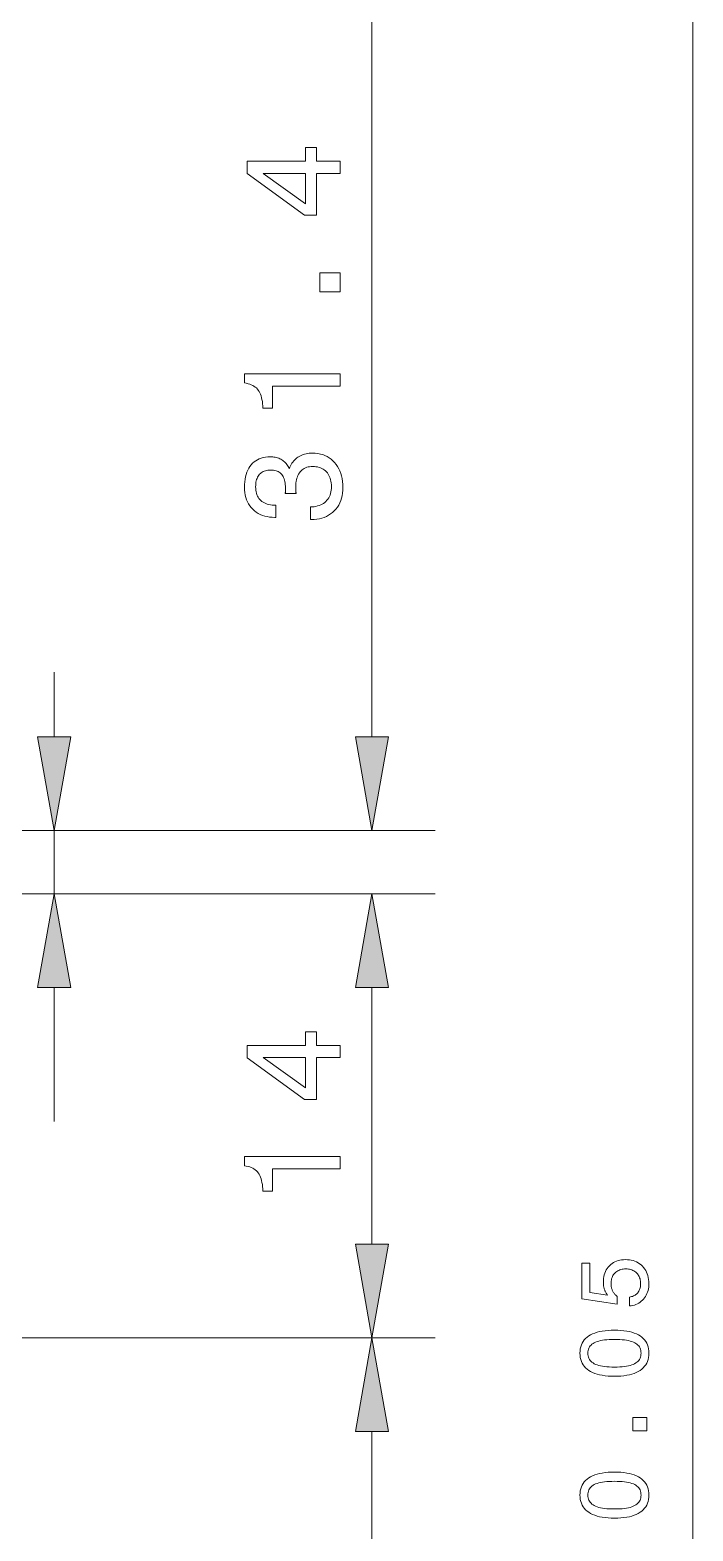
# Model space of a CAD drawing. Extents: x 0 to 297, y 0 to 420.
# Drawn here: x 164.08 to 184.98, y 260.25 to 307.61 of the extents above; entities that cross this region are included whole.
import ezdxf

# ---------------------------------------------------------------- set-up
doc = ezdxf.new("R2010")
doc.units = 0

msp = doc.modelspace()

# ---------------------------------------------------------------- linework, layer by layer
at = {"color": 7, "lineweight": 13}
for p, q in [((184.982, 146.104), (184.982, 390.195)), ((174.859, 285.304), (174.859, 310.795)), ((139.191, 282.349), (166.841, 282.349)), ((139.191, 282.349), (176.859, 282.349)), ((139.191, 280.349), (176.859, 280.349)), ((139.191, 280.349), (166.841, 280.349)), ((138.391, 266.349), (176.859, 266.349)), ((138.391, 266.349), (176.859, 266.349)), ((174.859, 176.604), (174.859, 263.395))]:
    msp.add_line(p, q, dxfattribs=at)
at = {"color": 7, "lineweight": 13, "ltscale": 0.051139}
msp.add_line((164.841, 285.304), (164.841, 287.349), dxfattribs=at)
at = {"color": 7, "lineweight": 13, "ltscale": 0.05}
msp.add_line((164.841, 280.349), (164.841, 282.349), dxfattribs=at)
at = {"color": 7, "lineweight": 13, "ltscale": 0.105691}
msp.add_line((164.841, 273.167), (164.841, 277.395), dxfattribs=at)
at = {"color": 7, "lineweight": 13, "ltscale": 0.202279}
msp.add_line((174.859, 269.304), (174.859, 277.395), dxfattribs=at)
at = {"color": 7, "lineweight": 13}
for points in [[(173.859, 303.082), (173.117, 303.082), (173.117, 301.764), (172.738, 301.764), (170.927, 303.078), (170.927, 303.47), (172.771, 303.47), (172.771, 303.898), (173.117, 303.898), (173.117, 303.47), (173.859, 303.47)], [(172.771, 302.127), (172.771, 303.082), (171.428, 303.082)], [(173.859, 299.348), (173.216, 299.348), (173.216, 299.945), (173.859, 299.945)], [(173.859, 296.372), (171.726, 296.372), (171.726, 295.672), (171.42, 295.672), (171.417, 295.747), (171.412, 295.818), (171.405, 295.885), (171.394, 295.949), (171.381, 296.008), (171.366, 296.063), (171.348, 296.115), (171.327, 296.162), (171.304, 296.206), (171.278, 296.245), (171.249, 296.281), (171.217, 296.314), (171.181, 296.344), (171.142, 296.371), (171.1, 296.395), (171.055, 296.416), (171.006, 296.434), (170.954, 296.449), (170.899, 296.462), (170.84, 296.471), (170.84, 296.764), (173.859, 296.764)], [(172.919, 292.161), (172.919, 292.56), (172.981, 292.563), (173.04, 292.569), (173.096, 292.578), (173.149, 292.591), (173.2, 292.607), (173.247, 292.625), (173.292, 292.648), (173.334, 292.673), (173.373, 292.702), (173.409, 292.734), (173.442, 292.769), (173.472, 292.806), (173.498, 292.846), (173.52, 292.889), (173.54, 292.935), (173.555, 292.983), (173.567, 293.034), (173.576, 293.088), (173.581, 293.144), (173.583, 293.203), (173.581, 293.261), (173.577, 293.316), (173.569, 293.369), (173.558, 293.419), (173.544, 293.467), (173.526, 293.512), (173.506, 293.555), (173.482, 293.595), (173.455, 293.633), (173.425, 293.668), (173.392, 293.7), (173.357, 293.729), (173.319, 293.754), (173.28, 293.776), (173.237, 293.795), (173.193, 293.81), (173.146, 293.822), (173.096, 293.831), (173.045, 293.836), (172.991, 293.837), (172.942, 293.836), (172.895, 293.831), (172.85, 293.822), (172.808, 293.811), (172.767, 293.796), (172.729, 293.777), (172.694, 293.755), (172.66, 293.73), (172.629, 293.702), (172.6, 293.67), (172.573, 293.635), (172.549, 293.597), (172.528, 293.557), (172.51, 293.514), (172.494, 293.468), (172.482, 293.42), (172.472, 293.369), (172.465, 293.315), (172.461, 293.258), (172.459, 293.199), (172.459, 293.19), (172.459, 293.182), (172.46, 293.173), (172.46, 293.164), (172.46, 293.155), (172.46, 293.147), (172.46, 293.138), (172.461, 293.128), (172.461, 293.119), (172.461, 293.11), (172.462, 293.101), (172.462, 293.09), (172.463, 293.08), (172.464, 293.068), (172.464, 293.056), (172.465, 293.044), (172.465, 293.031), (172.466, 293.017), (172.467, 293.003), (172.468, 292.988), (172.128, 292.988), (172.129, 292.997), (172.129, 293.006), (172.13, 293.015), (172.13, 293.024), (172.13, 293.033), (172.131, 293.042), (172.131, 293.051), (172.131, 293.059), (172.131, 293.068), (172.132, 293.076), (172.132, 293.085), (172.132, 293.093), (172.132, 293.101), (172.132, 293.109), (172.132, 293.117), (172.132, 293.125), (172.132, 293.132), (172.133, 293.14), (172.133, 293.147), (172.133, 293.154), (172.131, 293.211), (172.128, 293.265), (172.122, 293.315), (172.114, 293.363), (172.104, 293.408), (172.091, 293.449), (172.076, 293.488), (172.059, 293.523), (172.04, 293.556), (172.018, 293.586), (171.993, 293.612), (171.967, 293.636), (171.938, 293.657), (171.906, 293.675), (171.872, 293.691), (171.836, 293.703), (171.797, 293.713), (171.756, 293.72), (171.713, 293.724), (171.667, 293.726), (171.622, 293.724), (171.58, 293.72), (171.54, 293.713), (171.501, 293.704), (171.465, 293.692), (171.431, 293.677), (171.4, 293.659), (171.37, 293.639), (171.342, 293.616), (171.317, 293.59), (171.293, 293.561), (171.273, 293.531), (171.254, 293.497), (171.238, 293.462), (171.225, 293.424), (171.214, 293.384), (171.205, 293.341), (171.199, 293.296), (171.196, 293.248), (171.194, 293.199), (171.196, 293.143), (171.201, 293.089), (171.209, 293.039), (171.22, 292.991), (171.235, 292.946), (171.253, 292.904), (171.274, 292.865), (171.298, 292.828), (171.326, 292.794), (171.357, 292.763), (171.391, 292.735), (171.428, 292.71), (171.468, 292.688), (171.511, 292.668), (171.557, 292.652), (171.606, 292.638), (171.658, 292.628), (171.714, 292.621), (171.772, 292.616), (171.833, 292.615), (171.833, 292.231), (171.804, 292.231), (171.717, 292.234), (171.635, 292.241), (171.555, 292.254), (171.48, 292.272), (171.408, 292.295), (171.339, 292.323), (171.275, 292.356), (171.213, 292.395), (171.156, 292.438), (171.102, 292.487), (171.052, 292.54), (171.008, 292.597), (170.968, 292.657), (170.934, 292.721), (170.906, 292.788), (170.882, 292.859), (170.864, 292.933), (170.851, 293.011), (170.843, 293.092), (170.84, 293.178), (170.842, 293.267), (170.849, 293.353), (170.859, 293.435), (170.874, 293.512), (170.893, 293.586), (170.917, 293.655), (170.945, 293.72), (170.977, 293.781), (171.013, 293.837), (171.053, 293.89), (171.097, 293.938), (171.145, 293.981), (171.196, 294.019), (171.251, 294.052), (171.308, 294.08), (171.369, 294.103), (171.434, 294.12), (171.502, 294.133), (171.573, 294.141), (171.648, 294.143), (171.69, 294.142), (171.732, 294.139), (171.772, 294.134), (171.811, 294.128), (171.849, 294.119), (171.885, 294.109), (171.921, 294.096), (171.955, 294.082), (171.987, 294.065), (172.019, 294.047), (172.049, 294.027), (172.077, 294.005), (172.104, 293.981), (172.13, 293.956), (172.154, 293.928), (172.177, 293.899), (172.198, 293.868), (172.218, 293.835), (172.236, 293.8), (172.253, 293.764), (172.271, 293.811), (172.292, 293.856), (172.315, 293.899), (172.339, 293.939), (172.366, 293.977), (172.395, 294.012), (172.425, 294.046), (172.458, 294.077), (172.492, 294.105), (172.529, 294.132), (172.567, 294.155), (172.607, 294.177), (172.649, 294.195), (172.693, 294.212), (172.738, 294.226), (172.785, 294.237), (172.834, 294.246), (172.884, 294.252), (172.937, 294.256), (172.991, 294.257), (173.075, 294.254), (173.157, 294.245), (173.235, 294.23), (173.309, 294.21), (173.38, 294.183), (173.448, 294.151), (173.512, 294.112), (173.573, 294.068), (173.63, 294.018), (173.684, 293.962), (173.734, 293.901), (173.778, 293.836), (173.818, 293.767), (173.852, 293.695), (173.88, 293.618), (173.904, 293.538), (173.922, 293.454), (173.935, 293.365), (173.943, 293.273), (173.946, 293.178), (173.943, 293.087), (173.935, 293), (173.921, 292.916), (173.902, 292.837), (173.878, 292.761), (173.848, 292.689), (173.812, 292.62), (173.772, 292.556), (173.725, 292.495), (173.674, 292.438), (173.617, 292.385), (173.558, 292.338), (173.494, 292.297), (173.427, 292.261), (173.356, 292.23), (173.282, 292.206), (173.204, 292.186), (173.123, 292.172), (173.037, 292.164), (172.948, 292.161)], [(164.32, 285.304), (164.841, 282.349), (165.362, 285.304)], [(174.338, 285.304), (174.859, 282.349), (175.38, 285.304)], [(165.362, 277.395), (164.841, 280.349), (164.32, 277.395)], [(175.38, 277.395), (174.859, 280.349), (174.338, 277.395)], [(173.859, 275.185), (173.117, 275.185), (173.117, 273.867), (172.738, 273.867), (170.927, 275.181), (170.927, 275.573), (172.771, 275.573), (172.771, 276.001), (173.117, 276.001), (173.117, 275.573), (173.859, 275.573)], [(172.771, 274.23), (172.771, 275.185), (171.428, 275.185)], [(173.859, 271.673), (171.726, 271.673), (171.726, 270.973), (171.42, 270.973), (171.417, 271.048), (171.412, 271.119), (171.405, 271.186), (171.394, 271.25), (171.381, 271.309), (171.366, 271.364), (171.348, 271.416), (171.327, 271.463), (171.304, 271.507), (171.278, 271.546), (171.249, 271.582), (171.217, 271.615), (171.181, 271.645), (171.142, 271.672), (171.1, 271.696), (171.055, 271.718), (171.006, 271.736), (170.954, 271.751), (170.899, 271.763), (170.84, 271.772), (170.84, 272.065), (173.859, 272.065)], [(174.338, 269.304), (174.859, 266.349), (175.38, 269.304)], [(182.985, 267.351), (182.985, 267.631), (183.017, 267.637), (183.048, 267.645), (183.077, 267.654), (183.105, 267.665), (183.131, 267.678), (183.156, 267.692), (183.179, 267.709), (183.201, 267.727), (183.222, 267.746), (183.241, 267.768), (183.259, 267.791), (183.274, 267.815), (183.288, 267.84), (183.3, 267.867), (183.31, 267.895), (183.318, 267.924), (183.325, 267.954), (183.33, 267.985), (183.332, 268.018), (183.333, 268.052), (183.332, 268.093), (183.328, 268.133), (183.322, 268.171), (183.313, 268.207), (183.301, 268.242), (183.287, 268.275), (183.27, 268.307), (183.251, 268.337), (183.229, 268.365), (183.205, 268.391), (183.178, 268.416), (183.15, 268.438), (183.121, 268.457), (183.089, 268.473), (183.056, 268.488), (183.022, 268.499), (182.985, 268.508), (182.947, 268.515), (182.908, 268.518), (182.867, 268.52), (182.825, 268.518), (182.785, 268.515), (182.746, 268.508), (182.71, 268.499), (182.675, 268.488), (182.641, 268.474), (182.61, 268.457), (182.58, 268.438), (182.552, 268.417), (182.526, 268.393), (182.502, 268.367), (182.48, 268.339), (182.461, 268.309), (182.445, 268.277), (182.431, 268.244), (182.419, 268.209), (182.411, 268.172), (182.404, 268.134), (182.4, 268.094), (182.399, 268.052), (182.4, 268.028), (182.401, 268.004), (182.403, 267.98), (182.407, 267.957), (182.411, 267.935), (182.417, 267.913), (182.423, 267.891), (182.43, 267.87), (182.439, 267.849), (182.448, 267.828), (182.458, 267.808), (182.469, 267.789), (182.481, 267.77), (182.494, 267.752), (182.508, 267.734), (182.523, 267.716), (182.539, 267.699), (182.556, 267.683), (182.574, 267.667), (182.592, 267.652), (182.592, 267.411), (181.48, 267.577), (181.48, 268.698), (181.728, 268.698), (181.728, 267.779), (182.293, 267.695), (182.28, 267.71), (182.268, 267.726), (182.256, 267.742), (182.245, 267.759), (182.234, 267.777), (182.225, 267.795), (182.215, 267.813), (182.207, 267.833), (182.199, 267.852), (182.192, 267.873), (182.185, 267.893), (182.179, 267.914), (182.174, 267.936), (182.17, 267.958), (182.166, 267.98), (182.163, 268.002), (182.16, 268.025), (182.158, 268.048), (182.157, 268.072), (182.157, 268.096), (182.159, 268.16), (182.165, 268.22), (182.174, 268.279), (182.188, 268.335), (182.205, 268.388), (182.226, 268.439), (182.251, 268.487), (182.28, 268.532), (182.312, 268.576), (182.349, 268.616), (182.388, 268.654), (182.43, 268.687), (182.475, 268.717), (182.522, 268.742), (182.571, 268.764), (182.622, 268.782), (182.676, 268.796), (182.732, 268.805), (182.791, 268.811), (182.852, 268.813), (182.917, 268.811), (182.979, 268.805), (183.039, 268.795), (183.097, 268.78), (183.151, 268.761), (183.204, 268.738), (183.253, 268.711), (183.301, 268.68), (183.346, 268.644), (183.388, 268.605), (183.427, 268.562), (183.462, 268.516), (183.492, 268.468), (183.519, 268.417), (183.542, 268.364), (183.56, 268.309), (183.575, 268.25), (183.585, 268.19), (183.591, 268.126), (183.593, 268.061), (183.591, 268.002), (183.586, 267.946), (183.578, 267.892), (183.566, 267.84), (183.551, 267.789), (183.533, 267.741), (183.511, 267.695), (183.486, 267.651), (183.457, 267.609), (183.425, 267.569), (183.391, 267.531), (183.354, 267.497), (183.315, 267.467), (183.275, 267.44), (183.232, 267.416), (183.186, 267.396), (183.139, 267.38), (183.09, 267.367), (183.039, 267.357)], [(175.38, 263.395), (174.859, 266.349), (174.338, 263.395)], [(182.508, 265.133), (182.404, 265.135), (182.305, 265.14), (182.212, 265.15), (182.123, 265.163), (182.039, 265.179), (181.961, 265.2), (181.887, 265.224), (181.819, 265.252), (181.756, 265.283), (181.697, 265.319), (181.645, 265.358), (181.597, 265.4), (181.555, 265.446), (181.519, 265.495), (181.489, 265.547), (181.464, 265.603), (181.444, 265.662), (181.43, 265.725), (181.422, 265.791), (181.419, 265.86), (181.422, 265.93), (181.43, 265.997), (181.444, 266.06), (181.463, 266.119), (181.488, 266.175), (181.519, 266.228), (181.554, 266.277), (181.596, 266.322), (181.643, 266.364), (181.695, 266.403), (181.753, 266.438), (181.816, 266.469), (181.884, 266.496), (181.958, 266.52), (182.036, 266.54), (182.12, 266.557), (182.21, 266.57), (182.304, 266.579), (182.403, 266.585), (182.508, 266.586), (182.613, 266.585), (182.712, 266.579), (182.806, 266.57), (182.895, 266.557), (182.979, 266.54), (183.057, 266.52), (183.13, 266.496), (183.198, 266.469), (183.261, 266.438), (183.318, 266.403), (183.371, 266.364), (183.417, 266.322), (183.458, 266.277), (183.494, 266.228), (183.524, 266.175), (183.549, 266.119), (183.568, 266.06), (183.582, 265.997), (183.59, 265.93), (183.593, 265.86), (183.59, 265.791), (183.582, 265.725), (183.568, 265.662), (183.549, 265.603), (183.524, 265.547), (183.494, 265.495), (183.458, 265.446), (183.416, 265.4), (183.369, 265.358), (183.317, 265.319), (183.259, 265.283), (183.196, 265.252), (183.128, 265.224), (183.055, 265.2), (182.977, 265.179), (182.893, 265.163), (182.805, 265.15), (182.711, 265.14), (182.612, 265.135)], [(182.508, 265.422), (182.593, 265.423), (182.673, 265.426), (182.748, 265.432), (182.818, 265.439), (182.884, 265.449), (182.945, 265.46), (183.002, 265.474), (183.054, 265.49), (183.101, 265.508), (183.144, 265.528), (183.182, 265.551), (183.216, 265.576), (183.246, 265.603), (183.273, 265.632), (183.295, 265.664), (183.313, 265.699), (183.327, 265.736), (183.337, 265.775), (183.343, 265.816), (183.345, 265.86), (183.343, 265.905), (183.337, 265.946), (183.327, 265.986), (183.313, 266.022), (183.295, 266.057), (183.273, 266.089), (183.247, 266.118), (183.218, 266.145), (183.184, 266.17), (183.146, 266.192), (183.104, 266.211), (183.057, 266.229), (183.005, 266.245), (182.948, 266.258), (182.887, 266.27), (182.821, 266.279), (182.75, 266.286), (182.674, 266.292), (182.594, 266.295), (182.508, 266.296), (182.423, 266.295), (182.342, 266.292), (182.266, 266.286), (182.195, 266.279), (182.129, 266.27), (182.067, 266.258), (182.01, 266.245), (181.959, 266.229), (181.912, 266.211), (181.869, 266.192), (181.831, 266.17), (181.798, 266.145), (181.768, 266.118), (181.742, 266.089), (181.72, 266.057), (181.702, 266.022), (181.688, 265.986), (181.678, 265.946), (181.672, 265.905), (181.67, 265.86), (181.672, 265.816), (181.678, 265.775), (181.688, 265.736), (181.702, 265.699), (181.72, 265.664), (181.743, 265.632), (181.769, 265.603), (181.799, 265.576), (181.833, 265.551), (181.872, 265.528), (181.914, 265.508), (181.961, 265.49), (182.013, 265.474), (182.07, 265.46), (182.131, 265.449), (182.197, 265.439), (182.268, 265.432), (182.344, 265.426), (182.424, 265.423)], [(183.532, 263.414), (183.082, 263.414), (183.082, 263.831), (183.532, 263.831)], [(182.508, 260.655), (182.404, 260.657), (182.305, 260.663), (182.212, 260.672), (182.123, 260.685), (182.039, 260.702), (181.961, 260.722), (181.887, 260.746), (181.819, 260.774), (181.756, 260.806), (181.697, 260.841), (181.645, 260.88), (181.597, 260.922), (181.555, 260.968), (181.519, 261.017), (181.489, 261.07), (181.464, 261.126), (181.444, 261.185), (181.43, 261.247), (181.422, 261.313), (181.419, 261.383), (181.422, 261.453), (181.43, 261.519), (181.444, 261.582), (181.463, 261.642), (181.488, 261.698), (181.519, 261.75), (181.554, 261.799), (181.596, 261.845), (181.643, 261.887), (181.695, 261.925), (181.753, 261.96), (181.816, 261.991), (181.884, 262.019), (181.958, 262.043), (182.036, 262.063), (182.12, 262.08), (182.21, 262.092), (182.304, 262.102), (182.403, 262.107), (182.508, 262.109), (182.613, 262.107), (182.712, 262.102), (182.806, 262.092), (182.895, 262.08), (182.979, 262.063), (183.057, 262.043), (183.13, 262.019), (183.198, 261.991), (183.261, 261.96), (183.318, 261.925), (183.371, 261.887), (183.417, 261.845), (183.458, 261.799), (183.494, 261.75), (183.524, 261.698), (183.549, 261.642), (183.568, 261.582), (183.582, 261.519), (183.59, 261.453), (183.593, 261.383), (183.59, 261.313), (183.582, 261.247), (183.568, 261.185), (183.549, 261.126), (183.524, 261.07), (183.494, 261.017), (183.458, 260.968), (183.416, 260.922), (183.369, 260.88), (183.317, 260.841), (183.259, 260.806), (183.196, 260.774), (183.128, 260.746), (183.055, 260.722), (182.977, 260.702), (182.893, 260.685), (182.805, 260.672), (182.711, 260.663), (182.612, 260.657)], [(182.508, 260.945), (182.593, 260.946), (182.673, 260.949), (182.748, 260.954), (182.818, 260.962), (182.884, 260.971), (182.945, 260.983), (183.002, 260.997), (183.054, 261.013), (183.101, 261.031), (183.144, 261.051), (183.182, 261.073), (183.216, 261.098), (183.246, 261.125), (183.273, 261.155), (183.295, 261.187), (183.313, 261.221), (183.327, 261.258), (183.337, 261.297), (183.343, 261.339), (183.345, 261.383), (183.343, 261.427), (183.337, 261.469), (183.327, 261.508), (183.313, 261.545), (183.295, 261.579), (183.273, 261.611), (183.247, 261.641), (183.218, 261.668), (183.184, 261.692), (183.146, 261.714), (183.104, 261.734), (183.057, 261.752), (183.005, 261.767), (182.948, 261.781), (182.887, 261.792), (182.821, 261.802), (182.75, 261.809), (182.674, 261.814), (182.594, 261.817), (182.508, 261.818), (182.423, 261.817), (182.342, 261.814), (182.266, 261.809), (182.195, 261.802), (182.129, 261.792), (182.067, 261.781), (182.01, 261.767), (181.959, 261.752), (181.912, 261.734), (181.869, 261.714), (181.831, 261.692), (181.798, 261.668), (181.768, 261.641), (181.742, 261.611), (181.72, 261.579), (181.702, 261.545), (181.688, 261.508), (181.678, 261.469), (181.672, 261.427), (181.67, 261.383), (181.672, 261.339), (181.678, 261.297), (181.688, 261.258), (181.702, 261.221), (181.72, 261.187), (181.743, 261.155), (181.769, 261.125), (181.799, 261.098), (181.833, 261.073), (181.872, 261.051), (181.914, 261.031), (181.961, 261.013), (182.013, 260.997), (182.07, 260.983), (182.131, 260.971), (182.197, 260.962), (182.268, 260.954), (182.344, 260.949), (182.424, 260.946)]]:
    msp.add_lwpolyline(points, close=True, dxfattribs=at)
for points in [[(164.32, 285.304), (164.841, 282.349), (164.32, 285.304), (165.362, 285.304)], [(174.338, 285.304), (174.859, 282.349), (174.338, 285.304), (175.38, 285.304)], [(165.362, 277.395), (164.841, 280.349), (165.362, 277.395), (164.32, 277.395)], [(175.38, 277.395), (174.859, 280.349), (175.38, 277.395), (174.338, 277.395)], [(174.338, 269.304), (174.859, 266.349), (174.338, 269.304), (175.38, 269.304)], [(175.38, 263.395), (174.859, 266.349), (175.38, 263.395), (174.338, 263.395)]]:
    msp.add_solid(points, dxfattribs=at)

doc.saveas('drawing.dxf')
